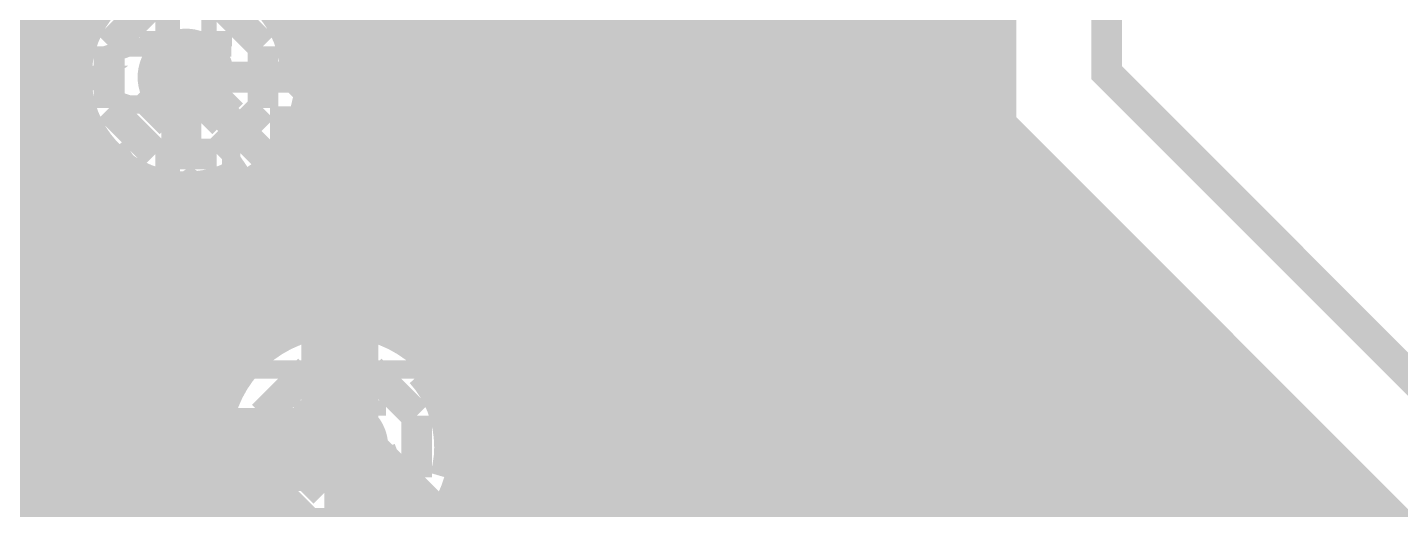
# Model space of a CAD drawing. Extents: x -5 to 157, y -120 to 103.
# Drawn here: x 98.38 to 109.73, y 65.39 to 69.37 of the extents above; entities that cross this region are included whole.
import ezdxf

# ---------------------------------------------------------------- set-up
doc = ezdxf.new("R2010")
doc.units = 0
doc.header["$MEASUREMENT"] = 0
doc.layers.get('0').update_dxf_attribs({"linetype": 'CONTINUOUS'})
for name, color, linetype in [('22-304-2_BOT', 7, 'CONTINUOUS'), ('22-304-2_DRD', 7, 'CONTINUOUS'), ('22-304-2_DRL', 2, 'CONTINUOUS'), ('22-304-2_IN1', 4, 'CONTINUOUS'), ('22-304-2_IN2', 3, 'CONTINUOUS'), ('22-304-2_SMB', 5, 'CONTINUOUS'), ('22-304-2_SMT', 10, 'CONTINUOUS'), ('22-304-2_SPB', 14, 'CONTINUOUS'), ('22-304-2_SPT', 9, 'CONTINUOUS'), ('22-304-2_SSB', 12, 'CONTINUOUS'), ('22-304-2_SST', 11, 'CONTINUOUS'), ('22-304-2_TOP', 13, 'CONTINUOUS'), ('THRUHOLE_TAP', 7, 'CONTINUOUS')]:
    doc.layers.add(name, color=color, linetype=linetype)

# ---------------------------------------------------------------- blocks, each defined once
blk = doc.blocks.new('RECTANGLE_31')
blk.add_solid([(0.9017, 0.508), (0.9017, -0.508), (-0.9017, 0.508), (-0.9017, -0.508)])
blk = doc.blocks.new('ROUND_35')
at = {"const_width": 0.40005}
blk.add_lwpolyline([(-0.200024, 0, 1), (0.200024, 0, 1)], format="xyb", close=True, dxfattribs=at)
blk = doc.blocks.new('ROUND_39')
at = {"const_width": 0.40005}
blk.add_lwpolyline([(-0.200024, 0, 1), (0.200024, 0, 1)], format="xyb", close=True, dxfattribs=at)
blk = doc.blocks.new('ROUND_86')
at = {"const_width": 0.10033}
blk.add_lwpolyline([(-0.050164, 0, 1), (0.050164, 0, 1)], format="xyb", close=True, dxfattribs=at)
blk = doc.blocks.new('ROUND_87')
at = {"const_width": 0.10033}
blk.add_lwpolyline([(-0.050164, 0, 1), (0.050164, 0, 1)], format="xyb", close=True, dxfattribs=at)
blk = doc.blocks.new('ROUND_38')
at = {"const_width": 0.40005}
blk.add_lwpolyline([(-0.200024, 0, 1), (0.200024, 0, 1)], format="xyb", close=True, dxfattribs=at)
blk = doc.blocks.new('RECTANGLE_4')
blk.add_solid([(0.25019, 0.40005), (0.25019, -0.40005), (-0.25019, 0.40005), (-0.25019, -0.40005)])
blk = doc.blocks.new('RECTANGLE_32')
blk.add_solid([(0.44958, 0.65024), (0.44958, -0.65024), (-0.44958, 0.65024), (-0.44958, -0.65024)])
blk = doc.blocks.new('ROUND_80')
at = {"const_width": 0.10033}
blk.add_lwpolyline([(-0.050164, 0, 1), (0.050164, 0, 1)], format="xyb", close=True, dxfattribs=at)

msp = doc.modelspace()

# ---------------------------------------------------------------- linework, layer by layer
at = {"layer": '22-304-2_BOT', "const_width": 0.254}
for points in [[(121.285, 34.0614), (121.5136, 34.29), (136.906, 34.29), (138.43, 35.814), (138.43, 46.736), (137.287, 47.879), (134.239, 47.879), (128.651, 53.467), (128.651, 59.055), (127.889, 59.817), (114.173, 59.817), (105.156, 68.834), (105.156, 72.517), (102.362, 75.311), (98.80854, 75.311), (97.3836, 76.7334)], [(102.235, 76.2), (105.664, 72.771), (105.664, 69.088), (114.427, 60.325), (128.143, 60.325), (129.159, 59.309), (129.159, 53.721), (134.493, 48.387), (137.668, 48.387), (138.938, 47.117), (138.938, 31.877), (138.176, 31.115), (129.54, 31.115)], [(85.725, 75.94092), (85.725, 70.739), (86.487, 69.977), (93.345, 69.977), (94.488, 68.834), (94.488, 67.056), (95.504, 66.04), (98.933, 66.04), (100.584, 64.389), (106.807, 64.389), (111.125, 60.071), (111.76, 60.071), (112.395, 59.436), (112.395, 58.78576)], [(102.4382, 72.32396), (102.4382, 65.659)], [(104.4956, 72.27824), (104.4956, 65.659)], [(104.521, 72.25284), (104.521, 68.834)], [(104.267, 72.2122), (104.267, 65.659)], [(102.6668, 72.01916), (102.6668, 65.659)], [(104.0384, 71.96328), (104.0384, 65.659)], [(102.8954, 71.8566), (102.8954, 65.659)], [(103.8098, 71.82612), (103.8098, 65.659)], [(103.124, 71.77024), (103.124, 65.659)], [(103.3526, 71.73722), (103.3526, 65.659)], [(103.5812, 71.755), (103.5812, 65.659)], [(100.838, 69.86524), (100.838, 68.71462)], [(101.0666, 69.8754), (101.0666, 68.5546)], [(101.2952, 69.8754), (101.2952, 68.5546)], [(101.5238, 69.8754), (101.5238, 68.5546)], [(101.7524, 69.8754), (101.7524, 68.5546)], [(101.981, 69.8754), (101.981, 68.5546)], [(102.2096, 69.8754), (102.2096, 68.5546)], [(100.6094, 69.63664), (100.6094, 68.94322)], [(104.521, 69.4182), (100.47986, 69.4182)], [(104.521, 69.1896), (100.57384, 69.1896)], [(99.695, 68.961), (100.965, 67.691), (100.965, 67.5386)], [(104.521, 68.961), (100.60178, 68.961)], [(100.60178, 68.95084), (100.99802, 68.5546)], [(104.52862, 68.7324), (100.82022, 68.7324)], [(102.3747, 68.5546), (100.99802, 68.5546)], [(102.3747, 68.5546), (102.3747, 66.5226)], [(104.61244, 68.5038), (102.3747, 68.5038)], [(104.81564, 68.2752), (102.3747, 68.2752)], [(104.7115, 68.38188), (107.43184, 65.659)], [(104.7242, 68.36664), (104.7242, 65.659)], [(105.04424, 68.0466), (102.3747, 68.0466)], [(104.9528, 68.13804), (104.9528, 65.659)], [(105.27284, 67.818), (102.3747, 67.818)], [(105.1814, 67.90944), (105.1814, 65.659)], [(105.41, 67.68084), (105.41, 65.659)], [(109.22, 58.3946), (109.22, 61.214), (106.553, 63.881), (100.203, 63.881), (98.679, 65.405), (94.742, 65.405), (92.71, 67.437), (92.71, 67.5386)], [(109.601, 62.865), (109.601, 63.246), (107.823, 65.024), (100.711, 65.024), (99.187, 66.548), (96.774, 66.548), (95.885, 67.437), (95.885, 67.5386)], [(105.50144, 67.5894), (102.3747, 67.5894)], [(105.6386, 67.45224), (105.6386, 65.659)], [(105.73004, 67.3608), (102.3747, 67.3608)], [(105.8672, 67.22364), (105.8672, 65.659)], [(105.95864, 67.1322), (102.3747, 67.1322)], [(106.0958, 66.99504), (106.0958, 65.659)], [(106.18724, 66.9036), (102.3747, 66.9036)], [(106.3244, 66.76644), (106.3244, 65.659)], [(106.41584, 66.675), (102.3747, 66.675)], [(102.3747, 66.5226), (101.6381, 66.5226)], [(101.7524, 66.5226), (101.7524, 66.36512)], [(101.981, 66.5226), (101.981, 65.659)], [(102.2096, 66.5226), (102.2096, 65.659)], [(106.553, 66.53784), (106.553, 65.659)], [(106.64444, 66.4464), (101.69906, 66.4464)], [(106.7816, 66.30924), (106.7816, 65.659)], [(106.87304, 66.2178), (101.81844, 66.2178)], [(107.0102, 66.08064), (107.0102, 65.659)], [(107.10164, 65.9892), (101.86924, 65.9892)], [(107.2388, 65.85204), (107.2388, 65.659)], [(107.33024, 65.7606), (101.85908, 65.7606)], [(107.43184, 65.659), (101.83622, 65.659)]]:
    msp.add_lwpolyline(points, dxfattribs=at)
for points in [[(100.60178, 68.961, 0.1629965), (100.4189, 69.5071)], [(104.521, 68.834, 0.1989124), (104.70699, 68.38499)], [(104.521, 68.834, 0.1989124), (104.70699, 68.38499)], [(101.87178, 65.913, 0.1860879), (101.63711, 66.5217)], [(101.83622, 65.659, 0.0710397), (101.87249, 65.913)]]:
    msp.add_lwpolyline(points, format="xyb", dxfattribs=at)
at = {"layer": '22-304-2_DRD', "const_width": 0.254}
for points in [[(44.99864, -115.99926), (44.99864, 25.99944), (48.00092, 28.99918), (86.79942, 28.99918), (89.79916, 25.99944), (89.79916, -31.0007), (92.7989, -34.00044), (136.79932, -34.00044), (139.79906, -31.0007), (139.79906, 58.0009), (136.79932, 61.00064), (115.30076, 61.00064), (107.29976, 68.9991), (107.29976, 94.99854), (99.29876, 102.99954), (35.49904, 102.99954), (27.50058, 94.99854), (27.50058, 68.9991), (19.49958, 61.00064), (-1.99898, 61.00064), (-4.99872, 58.0009), (-4.99872, -2.99974), (18.00098, -25.99944), (18.00098, -115.99926)], [(99.441, 69.596), (99.06, 69.215)], [(100.33, 69.215), (99.949, 69.596)], [(99.441, 69.342), (99.441, 69.215)], [(99.568, 69.342), (99.441, 69.342)], [(99.568, 69.215), (99.568, 69.342)], [(99.822, 69.342), (99.822, 69.215)], [(99.949, 69.342), (99.822, 69.342)], [(99.949, 69.215), (99.949, 69.342)], [(99.06, 69.215), (99.06, 68.707)], [(99.441, 69.215), (99.568, 69.215)], [(99.822, 69.215), (99.949, 69.215)], [(100.33, 68.707), (100.33, 69.215)], [(99.568, 68.58), (99.314, 68.834)], [(100.076, 68.834), (99.822, 68.58)], [(99.06, 68.707), (99.441, 68.326)], [(99.949, 68.326), (100.33, 68.707)], [(99.822, 68.58), (99.568, 68.58)], [(99.441, 68.326), (99.949, 68.326)], [(100.711, 66.548), (100.33, 66.167)], [(101.219, 66.548), (100.711, 66.548)], [(101.6, 66.167), (101.219, 66.548)], [(100.711, 66.294), (100.711, 66.167)], [(100.838, 66.294), (100.711, 66.294)], [(100.838, 66.167), (100.838, 66.294)], [(101.092, 66.294), (101.092, 66.167)], [(101.219, 66.294), (101.092, 66.294)], [(101.219, 66.167), (101.219, 66.294)], [(100.33, 66.167), (100.33, 65.659)], [(100.711, 66.167), (100.838, 66.167)], [(101.092, 66.167), (101.219, 66.167)], [(101.6, 65.659), (101.6, 66.167)], [(100.838, 65.532), (100.584, 65.786)], [(101.346, 65.786), (101.092, 65.532)], [(100.33, 65.659), (100.711, 65.278)], [(101.219, 65.278), (101.6, 65.659)], [(101.092, 65.532), (100.838, 65.532)], [(100.711, 65.278), (101.219, 65.278)]]:
    msp.add_lwpolyline(points, dxfattribs=at)
at = {"layer": '22-304-2_DRL', "const_width": 0.254}
msp.add_lwpolyline([(44.99864, -115.99926), (44.99864, 25.99944), (48.00092, 28.99918), (86.79942, 28.99918), (89.79916, 25.99944), (89.79916, -31.0007), (92.7989, -34.00044), (136.79932, -34.00044), (139.79906, -31.0007), (139.79906, 58.0009), (136.79932, 61.00064), (115.30076, 61.00064), (107.29976, 68.9991), (107.29976, 94.99854), (99.29876, 102.99954), (35.49904, 102.99954), (27.50058, 94.99854), (27.50058, 68.9991), (19.49958, 61.00064), (-1.99898, 61.00064), (-4.99872, 58.0009), (-4.99872, -2.99974), (18.00098, -25.99944), (18.00098, -115.99926)], dxfattribs=at)
at = {"layer": '22-304-2_IN2', "const_width": 0.254}
for points in [[(106.0958, 95.0722), (106.0958, 62.88024)], [(106.3244, 94.8436), (106.3244, 59.30138)], [(106.426, 94.742), (106.426, 68.58)], [(105.8672, 87.34552), (105.8672, 63.09868)], [(105.6386, 86.58352), (105.6386, 63.21806)], [(105.41, 86.13394), (105.41, 63.27394)], [(105.1814, 85.79866), (105.1814, 63.27648)], [(104.9528, 85.52688), (104.9528, 63.22568)], [(104.7242, 85.30336), (104.7242, 63.11646)], [(101.981, 73.42632), (101.981, 66.05778)], [(101.7524, 72.85482), (101.7524, 66.57086)], [(102.2096, 72.75068), (102.2096, 58.70956)], [(101.5238, 72.57542), (101.5238, 66.77406)], [(101.2952, 72.38746), (101.2952, 66.88328)], [(104.4956, 72.40778), (104.4956, 62.91326)], [(101.0666, 72.25792), (101.0666, 66.93408)], [(100.838, 72.1741), (100.838, 66.93154)], [(100.6094, 72.1233), (100.6094, 69.42582)], [(102.4382, 72.0979), (102.4382, 58.48604)], [(104.267, 72.01662), (104.267, 62.40018)], [(102.6668, 71.86422), (102.6668, 58.21934)], [(104.0384, 71.8185), (104.0384, 57.26176)], [(102.8954, 71.72452), (102.8954, 57.88914)], [(103.8098, 71.69912), (103.8098, 57.26176)], [(103.124, 71.64832), (103.124, 57.44718)], [(103.3526, 71.62038), (103.3526, 57.26176)], [(103.5812, 71.63562), (103.5812, 57.26176)], [(98.3234, 71.3105), (98.3234, 59.31154)], [(98.552, 71.1835), (98.552, 59.40298)], [(98.7806, 71.12), (98.7806, 69.42582)], [(98.77552, 69.4182), (93.50248, 69.4182)], [(106.426, 69.4182), (100.61448, 69.4182)], [(98.69424, 69.1896), (93.58376, 69.1896)], [(106.426, 69.1896), (100.69576, 69.1896)], [(98.66884, 68.961), (93.60916, 68.961)], [(106.426, 68.961), (100.72116, 68.961)], [(98.69424, 68.7324), (93.58376, 68.7324)], [(106.426, 68.7324), (100.69576, 68.7324)], [(98.77552, 68.5038), (93.50248, 68.5038)], [(106.5022, 68.5038), (100.61448, 68.5038)], [(106.426, 68.58), (115.062, 59.944)], [(98.7806, 68.49364), (98.7806, 59.47918)], [(100.6094, 68.49364), (100.6094, 66.87566)], [(106.553, 68.453), (106.553, 59.39028)], [(98.93046, 68.2752), (93.345, 68.2752)], [(106.7308, 68.2752), (100.457, 68.2752)], [(99.0092, 68.19646), (99.0092, 59.5376)], [(100.3808, 68.19646), (100.3808, 66.75628)], [(106.7816, 68.2244), (106.7816, 59.42076)], [(99.22764, 68.0466), (93.04782, 68.0466)], [(106.9594, 68.0466), (100.15982, 68.0466)], [(99.2378, 68.04152), (99.2378, 59.58078)], [(99.4664, 67.96024), (99.4664, 59.60872)], [(99.695, 67.93484), (99.695, 59.62396)], [(99.9236, 67.96024), (99.9236, 59.62396)], [(100.1522, 68.04152), (100.1522, 66.53784)], [(107.0102, 67.9958), (107.0102, 59.40044)], [(107.188, 67.818), (78.1558, 67.818)], [(107.2388, 67.7672), (107.2388, 59.32678)], [(107.4166, 67.5894), (78.3463, 67.5894)], [(107.4674, 67.5386), (107.4674, 59.17946)], [(107.6452, 67.3608), (78.45044, 67.3608)], [(107.696, 67.31), (107.696, 58.90768)], [(107.8738, 67.1322), (90.89898, 67.1322)], [(107.9246, 67.0814), (107.9246, 55.78348)], [(100.69576, 66.9036), (91.26474, 66.9036)], [(108.1024, 66.9036), (101.2317, 66.9036)], [(108.1532, 66.8528), (108.1532, 55.55488)], [(100.27666, 66.675), (91.44254, 66.675)], [(108.331, 66.675), (101.6508, 66.675)], [(108.3818, 66.6242), (108.3818, 55.32628)], [(100.0887, 66.4464), (91.53906, 66.4464)], [(108.5596, 66.4464), (101.8413, 66.4464)], [(108.6104, 66.3956), (108.6104, 63.1317)], [(99.98456, 66.2178), (91.57462, 66.2178)], [(108.7882, 66.2178), (101.94544, 66.2178)], [(108.839, 66.167), (108.839, 63.5508)], [(99.94138, 65.9892), (91.56192, 65.9892)], [(109.0168, 65.9892), (101.98862, 65.9892)], [(109.0676, 65.9384), (109.0676, 63.7413)], [(99.949, 65.7606), (91.49334, 65.7606)], [(109.2454, 65.7606), (101.97846, 65.7606)], [(101.981, 65.76822), (101.981, 58.89498)], [(109.2962, 65.7098), (109.2962, 63.84544)], [(100.0125, 65.532), (91.35618, 65.532)], [(109.474, 65.532), (101.9175, 65.532)], [(109.5248, 65.4812), (109.5248, 63.88862)], [(100.1395, 65.3034), (91.10472, 65.3034)], [(100.1522, 65.28562), (100.1522, 59.60872)], [(109.7026, 65.3034), (101.7905, 65.3034)]]:
    msp.add_lwpolyline(points, dxfattribs=at)
for points in [[(99.695, 69.98716, 0.4142136), (98.66884, 68.961)], [(100.72116, 68.961, 0.4142136), (99.695, 69.98716)], [(98.66884, 68.961, 0.4142136), (99.695, 67.93484)], [(99.695, 67.93484, 0.4142136), (100.72116, 68.961)], [(100.965, 66.93916, 0.4142136), (99.93884, 65.913)], [(101.99116, 65.913, 0.4142136), (100.965, 66.93916)], [(99.93884, 65.913, 0.4142136), (100.965, 64.88684)], [(100.965, 64.88684, 0.4142136), (101.99116, 65.913)]]:
    msp.add_lwpolyline(points, format="xyb", dxfattribs=at)
at = {"layer": '22-304-2_SSB', "const_width": 0.1524}
for points in [[(99.568, 66.548), (102.362, 66.548), (102.362, 71.882), (99.568, 71.882), (99.568, 66.548)], [(97.96018, 68.97878), (98.97618, 68.97878), (98.806, 68.8594)], [(98.806, 68.3768), (98.97618, 68.31838), (98.97618, 67.96278), (98.806, 67.90182), (98.63582, 67.90182), (98.46818, 67.96278), (98.46818, 68.31838), (98.298, 68.3768), (98.12782, 68.3768), (97.96018, 68.31838), (97.96018, 67.96278), (98.12782, 67.90182)], [(98.97618, 67.5386), (98.63582, 67.5386), (97.96018, 67.30238), (98.63582, 67.06362), (98.97618, 67.06362)], [(98.97618, 66.7004), (98.97618, 66.22542)], [(97.96018, 66.46418), (98.97618, 66.46418)], [(100.93706, 65.6844), (100.93706, 66.04), (100.76688, 66.09842), (100.5967, 66.09842), (100.42906, 66.04), (100.42906, 65.6844), (100.5967, 65.62344), (100.76688, 65.62344), (101.44506, 65.8622)]]:
    msp.add_lwpolyline(points, dxfattribs=at)
at = {"layer": '22-304-2_SST'}
for points, const_width in [([(106.54538, 68.86194), (105.69956, 68.86194), (105.52938, 68.92036), (105.52938, 69.27596), (105.69956, 69.33438), (106.54538, 69.33438)], 0.1524), ([(100.06838, 68.73494), (99.22256, 68.73494), (99.05238, 68.79336), (99.05238, 69.14896), (99.22256, 69.20738), (100.06838, 69.20738)], 0.1524), ([(98.5774, 68.90512), (98.5774, 68.58254)], 0.1524), ([(98.71456, 68.91274), (98.71456, 68.57492)], 0.1524), ([(104.9274, 68.90512), (104.9274, 68.58254)], 0.1524), ([(105.06456, 68.91274), (105.06456, 68.57492)], 0.1524), ([(98.82378, 68.80352), (98.48596, 68.80352)], 0.1524), ([(105.17378, 68.80352), (104.83596, 68.80352)], 0.1524), ([(98.81616, 68.66636), (98.49358, 68.66636)], 0.1524), ([(105.16616, 68.66636), (104.84358, 68.66636)], 0.1524), ([(100.56622, 68.6435), (100.46462, 68.6435), (100.46462, 67.2465), (100.56622, 67.2465)], 0.1524), ([(101.36378, 67.2465), (101.46538, 67.2465), (101.46538, 68.6435), (101.36378, 68.6435)], 0.1524), ([(105.52938, 68.02374), (105.52938, 68.49618), (106.20756, 68.02374), (106.3752, 68.02374), (106.54538, 68.08216), (106.54538, 68.43776), (106.3752, 68.49618)], 0.1524), ([(99.22256, 68.36918), (99.05238, 68.25234), (99.05238, 68.01358), (99.22256, 67.89674), (99.3902, 67.89674), (99.73056, 68.13296), (100.06838, 67.89674), (100.06838, 68.36918)], 0.1524), ([(100.46462, 67.54622), (100.46462, 67.64528), (101.46538, 67.64528), (101.46538, 67.54622), (100.46462, 67.54622)], 0.1524), ([(106.03738, 67.24396), (106.03738, 67.59956), (106.20756, 67.65798), (106.3752, 67.65798), (106.54538, 67.59956), (106.54538, 67.24396), (106.3752, 67.18554), (106.20756, 67.18554), (105.52938, 67.42176)], 0.1524), ([(98.6536, 67.056), (98.6536, 63.246), (95.631, 63.246), (95.631, 67.5894), (98.1202, 67.5894), (98.6536, 67.056)], 0.20066), ([(99.22256, 67.53098), (99.05238, 67.41414), (99.05238, 67.17538), (99.22256, 67.05854), (99.3902, 67.05854), (99.73056, 67.29476), (100.06838, 67.05854), (100.06838, 67.53098)], 0.1524), ([(105.0036, 67.056), (105.0036, 63.246), (101.981, 63.246), (101.981, 67.5894), (104.4702, 67.5894), (105.0036, 67.056)], 0.20066), ([(99.38766, 65.20688), (99.74326, 65.20688), (99.86264, 65.37706), (99.86264, 65.5447), (99.74326, 65.71488), (99.38766, 65.71488), (99.38766, 64.69888)], 0.1524), ([(100.28682, 65.20688), (100.64242, 65.20688), (100.70084, 65.0367), (100.70084, 64.86906), (100.64242, 64.69888), (100.28682, 64.69888), (100.22586, 64.86906), (100.22586, 65.0367), (100.46462, 65.71488)], 0.1524), ([(101.48062, 65.20688), (101.12502, 65.20688), (101.06406, 65.37706), (101.06406, 65.5447), (101.12502, 65.71488), (101.48062, 65.71488), (101.53904, 65.5447), (101.53904, 65.37706), (101.30282, 64.69888)], 0.1524)]:
    msp.add_lwpolyline(points, dxfattribs=dict(at, const_width=const_width))
at = {"layer": '22-304-2_SST', "const_width": 0.1524}
for points in [[(98.6536, 68.9229, 0.4142136), (98.4758, 68.7451)], [(98.83394, 68.7451, 0.4142136), (98.6536, 68.92544)], [(105.0036, 68.9229, 0.4142136), (104.8258, 68.7451)], [(105.18394, 68.7451, 0.4142136), (105.0036, 68.92544)], [(98.4758, 68.7451, 0.4142136), (98.6536, 68.5673)], [(98.6536, 68.56476, 0.4142136), (98.83394, 68.7451)], [(104.8258, 68.7451, 0.4142136), (105.0036, 68.5673)], [(105.0036, 68.56476, 0.4142136), (105.18394, 68.7451)]]:
    msp.add_lwpolyline(points, format="xyb", dxfattribs=at)
at = {"layer": '22-304-2_TOP'}
for points, const_width in [([(106.426, 71.6915), (106.426, 68.58)], 0.254), ([(106.3244, 71.5137), (106.3244, 59.16422)], 0.254), ([(98.7806, 71.24192), (98.7806, 66.7385)], 0.254), ([(106.0958, 71.2724), (106.0958, 62.65926)], 0.254), ([(105.8672, 71.0438), (105.8672, 62.94882)], 0.254), ([(105.6386, 70.83044), (105.6386, 63.09106)], 0.254), ([(105.1814, 70.6755), (105.1814, 63.1571)], 0.254), ([(105.41, 70.71614), (105.41, 63.15456)], 0.254), ([(98.74758, 69.71284), (98.74758, 67.3989)], 0.254), ([(105.09758, 69.71284), (105.09758, 67.3989)], 0.254), ([(98.91014, 69.4182), (98.74758, 69.4182)], 0.254), ([(106.426, 69.4182), (105.09758, 69.4182)], 0.254), ([(98.81616, 69.1896), (98.74758, 69.1896)], 0.254), ([(106.426, 69.1896), (105.09758, 69.1896)], 0.254), ([(98.78822, 68.961), (98.74758, 68.961)], 0.254), ([(100.965, 68.94576), (100.94976, 68.961), (99.695, 68.961)], 0.254), ([(106.426, 68.961), (105.09758, 68.961)], 0.254), ([(100.965, 68.94576), (102.48138, 68.94576), (102.87, 68.5546)], 0.254), ([(98.81616, 68.7324), (98.74758, 68.7324)], 0.254), ([(104.14, 68.5546), (104.14, 64.897), (104.14, 62.2554)], 0.635), ([(106.426, 68.7324), (105.09758, 68.7324)], 0.254), ([(98.91014, 68.5038), (98.74758, 68.5038)], 0.254), ([(106.5022, 68.5038), (105.09758, 68.5038)], 0.254), ([(106.426, 68.58), (115.062, 59.944)], 0.254), ([(106.553, 68.453), (106.553, 59.26582)], 0.254), ([(99.10064, 68.2752), (98.74758, 68.2752)], 0.254), ([(99.0092, 68.36664), (99.0092, 66.7385)], 0.254), ([(101.91242, 68.31076), (101.72192, 68.31076)], 0.254), ([(101.72192, 68.31076), (101.72192, 68.03644)], 0.254), ([(101.91242, 68.2752), (101.72192, 68.2752)], 0.254), ([(101.7524, 68.31076), (101.7524, 67.19316)], 0.254), ([(101.91242, 68.31076), (101.91242, 67.3989)], 0.254), ([(106.7308, 68.2752), (105.09758, 68.2752)], 0.254), ([(99.2378, 68.17614), (99.2378, 66.7385)], 0.254), ([(100.1522, 68.17614), (100.1522, 67.08902)], 0.254), ([(100.20808, 68.2117), (100.20808, 68.03644)], 0.254), ([(106.7816, 68.2244), (106.7816, 59.30138)], 0.254), ([(101.91242, 68.0466), (98.74758, 68.0466)], 0.254), ([(99.4664, 68.08216), (99.4664, 66.7385)], 0.254), ([(99.695, 68.05422), (99.695, 66.7385)], 0.254), ([(99.9236, 68.08216), (99.9236, 66.7385)], 0.254), ([(106.9594, 68.0466), (105.09758, 68.0466)], 0.254), ([(101.72192, 68.03644), (100.20808, 68.03644)], 0.254), ([(100.3808, 68.03644), (100.3808, 67.85356)], 0.254), ([(100.6094, 68.03644), (100.6094, 67.85356)], 0.254), ([(100.838, 68.03644), (100.838, 67.85356)], 0.254), ([(101.0666, 68.03644), (101.0666, 67.85356)], 0.254), ([(101.2952, 68.03644), (101.2952, 67.85356)], 0.254), ([(101.5238, 68.03644), (101.5238, 67.85356)], 0.254), ([(107.0102, 67.9958), (107.0102, 59.27852)], 0.254), ([(100.20808, 67.818), (98.74758, 67.818)], 0.254), ([(101.72192, 67.85356), (100.20808, 67.85356)], 0.254), ([(100.20808, 67.85356), (100.20808, 67.2719)], 0.254), ([(101.72192, 67.85356), (101.72192, 67.2719)], 0.254), ([(101.91242, 67.818), (101.72192, 67.818)], 0.254), ([(107.188, 67.818), (105.09758, 67.818)], 0.254), ([(107.2388, 67.7672), (107.2388, 59.19216)], 0.254), ([(100.20808, 67.5894), (98.74758, 67.5894)], 0.254), ([(101.91242, 67.5894), (101.72192, 67.5894)], 0.254), ([(107.4166, 67.5894), (105.09758, 67.5894)], 0.254), ([(107.4674, 67.5386), (107.4674, 59.0169)], 0.254), ([(98.6155, 67.3989), (98.6155, 66.94424)], 0.254), ([(98.74758, 67.3989), (98.6155, 67.3989)], 0.254), ([(103.18242, 67.3989), (101.91242, 67.3989)], 0.254), ([(101.981, 67.3989), (101.981, 66.06286)], 0.254), ([(102.2096, 67.3989), (102.2096, 65.83426)], 0.254), ([(102.4382, 67.3989), (102.4382, 65.7225)], 0.254), ([(102.6668, 67.3989), (102.6668, 65.7225)], 0.254), ([(102.8954, 67.3989), (102.8954, 65.7225)], 0.254), ([(103.124, 67.3989), (103.124, 65.7225)], 0.254), ([(103.3145, 67.3989), (103.18242, 67.3989)], 0.254), ([(103.3145, 67.3989), (103.3145, 65.7225)], 0.254), ([(104.9528, 67.3989), (104.9528, 65.04178)], 0.254), ([(105.09758, 67.3989), (104.9655, 67.3989)], 0.254), ([(104.9655, 67.3989), (104.9655, 64.897)], 0.254), ([(100.20808, 67.3608), (98.6155, 67.3608)], 0.254), ([(103.3145, 67.3608), (101.72192, 67.3608)], 0.254), ([(107.6452, 67.3608), (104.9655, 67.3608)], 0.254), ([(107.696, 67.31), (107.696, 58.57748)], 0.254), ([(100.15982, 67.1322), (98.6155, 67.1322)], 0.254), ([(100.965, 66.94424), (100.965, 65.913)], 0.635), ([(103.3145, 67.1322), (101.76764, 67.1322)], 0.254), ([(107.8738, 67.1322), (104.9655, 67.1322)], 0.254), ([(107.9246, 67.0814), (107.9246, 47.48022)], 0.254), ([(98.6155, 66.94424), (98.6155, 66.7385)], 0.254), ([(100.1395, 66.94424), (100.1395, 66.7385)], 0.254), ([(101.7905, 66.94424), (101.7905, 66.28892)], 0.254), ([(100.1395, 66.9036), (98.6155, 66.9036)], 0.254), ([(103.3145, 66.9036), (101.7905, 66.9036)], 0.254), ([(108.1024, 66.9036), (104.9655, 66.9036)], 0.254), ([(108.1532, 66.8528), (108.1532, 47.70882)], 0.254), ([(100.1395, 66.7385), (98.6155, 66.7385)], 0.254), ([(103.3145, 66.675), (101.7905, 66.675)], 0.254), ([(108.331, 66.675), (104.9655, 66.675)], 0.254), ([(108.3818, 66.6242), (108.3818, 47.93742)], 0.254), ([(103.3145, 66.4464), (101.7905, 66.4464)], 0.254), ([(108.5596, 66.4464), (104.9655, 66.4464)], 0.254), ([(108.6104, 66.3956), (108.6104, 48.16602)], 0.254), ([(101.8159, 66.2305), (101.79154, 66.28939)], 0.254), ([(101.8159, 66.2305), (102.32136, 65.7225)], 0.254), ([(103.3145, 66.2178), (101.82606, 66.2178)], 0.254), ([(108.7882, 66.2178), (104.9655, 66.2178)], 0.254), ([(108.839, 66.167), (108.839, 63.35776)], 0.254), ([(100.965, 65.913), (97.79, 65.913), (97.79, 62.2554)], 0.635), ([(104.14, 62.2554), (104.14, 64.897), (101.981, 64.897), (100.965, 65.913)], 0.635), ([(103.3145, 65.9892), (102.05466, 65.9892)], 0.254), ([(109.0168, 65.9892), (104.9655, 65.9892)], 0.254), ([(109.0676, 65.9384), (109.0676, 63.59906)], 0.254), ([(103.3145, 65.7606), (102.28326, 65.7606)], 0.254), ([(103.3145, 65.7225), (102.32136, 65.7225)], 0.254), ([(109.2454, 65.7606), (104.9655, 65.7606)], 0.254), ([(109.2962, 65.7098), (109.2962, 63.71844)], 0.254), ([(109.474, 65.532), (104.9655, 65.532)], 0.254), ([(109.5248, 65.4812), (109.5248, 63.76924)], 0.254), ([(109.7026, 65.3034), (104.9655, 65.3034)], 0.254)]:
    msp.add_lwpolyline(points, dxfattribs=dict(at, const_width=const_width))
at = {"layer": '22-304-2_TOP', "const_width": 0.254}
for points in [[(99.695, 69.86778, 0.4142136), (98.78822, 68.961)], [(98.78822, 68.961, 0.4142136), (99.695, 68.05422)], [(99.695, 68.05422, 0.1512407), (100.20732, 68.21281)], [(100.20808, 67.2719, 0.1024894), (100.1402, 66.94424)], [(101.7905, 66.94424, 0.1024889), (101.72257, 67.27218)]]:
    msp.add_lwpolyline(points, format="xyb", dxfattribs=at)

# ---------------------------------------------------------------- block references
at = {"layer": '22-304-2_BOT'}
for name, p in [('ROUND_39', (99.695, 68.961)), ('RECTANGLE_31', (100.965, 67.5386)), ('ROUND_35', (100.965, 65.913))]:
    msp.add_blockref(name, p, dxfattribs=at)
at = {"layer": '22-304-2_DRL'}
for name, p in [('ROUND_87', (99.695, 68.961)), ('ROUND_86', (100.965, 65.913))]:
    msp.add_blockref(name, p, dxfattribs=at)
at = {"layer": '22-304-2_IN1'}
for name, p in [('ROUND_39', (99.695, 68.961)), ('ROUND_35', (100.965, 65.913))]:
    msp.add_blockref(name, p, dxfattribs=at)
at = {"layer": '22-304-2_IN2'}
for name, p in [('ROUND_38', (99.695, 68.961)), ('ROUND_35', (100.965, 65.913))]:
    msp.add_blockref(name, p, dxfattribs=at)
at = {"layer": '22-304-2_SMB'}
msp.add_blockref('RECTANGLE_31', (100.965, 67.5386), dxfattribs=at)
at = {"layer": '22-304-2_SMT'}
for name, p in [('RECTANGLE_4', (100.965, 68.94576)), ('RECTANGLE_32', (102.87, 68.5546)), ('RECTANGLE_32', (104.14, 68.5546)), ('RECTANGLE_4', (100.965, 66.94424))]:
    msp.add_blockref(name, p, dxfattribs=at)
at = {"layer": '22-304-2_SPB'}
msp.add_blockref('RECTANGLE_31', (100.965, 67.5386), dxfattribs=at)
at = {"layer": '22-304-2_SPT'}
for name, p in [('RECTANGLE_4', (100.965, 68.94576)), ('RECTANGLE_32', (102.87, 68.5546)), ('RECTANGLE_32', (104.14, 68.5546)), ('RECTANGLE_4', (100.965, 66.94424))]:
    msp.add_blockref(name, p, dxfattribs=at)
at = {"layer": '22-304-2_TOP'}
for name, p in [('ROUND_39', (99.695, 68.961)), ('RECTANGLE_4', (100.965, 68.94576)), ('RECTANGLE_32', (102.87, 68.5546)), ('RECTANGLE_32', (104.14, 68.5546)), ('RECTANGLE_4', (100.965, 66.94424)), ('ROUND_35', (100.965, 65.913))]:
    msp.add_blockref(name, p, dxfattribs=at)
at = {"layer": 'THRUHOLE_TAP'}
for p in [(99.695, 68.961), (100.965, 65.913)]:
    msp.add_blockref('ROUND_80', p, dxfattribs=at)

doc.saveas('drawing.dxf')
